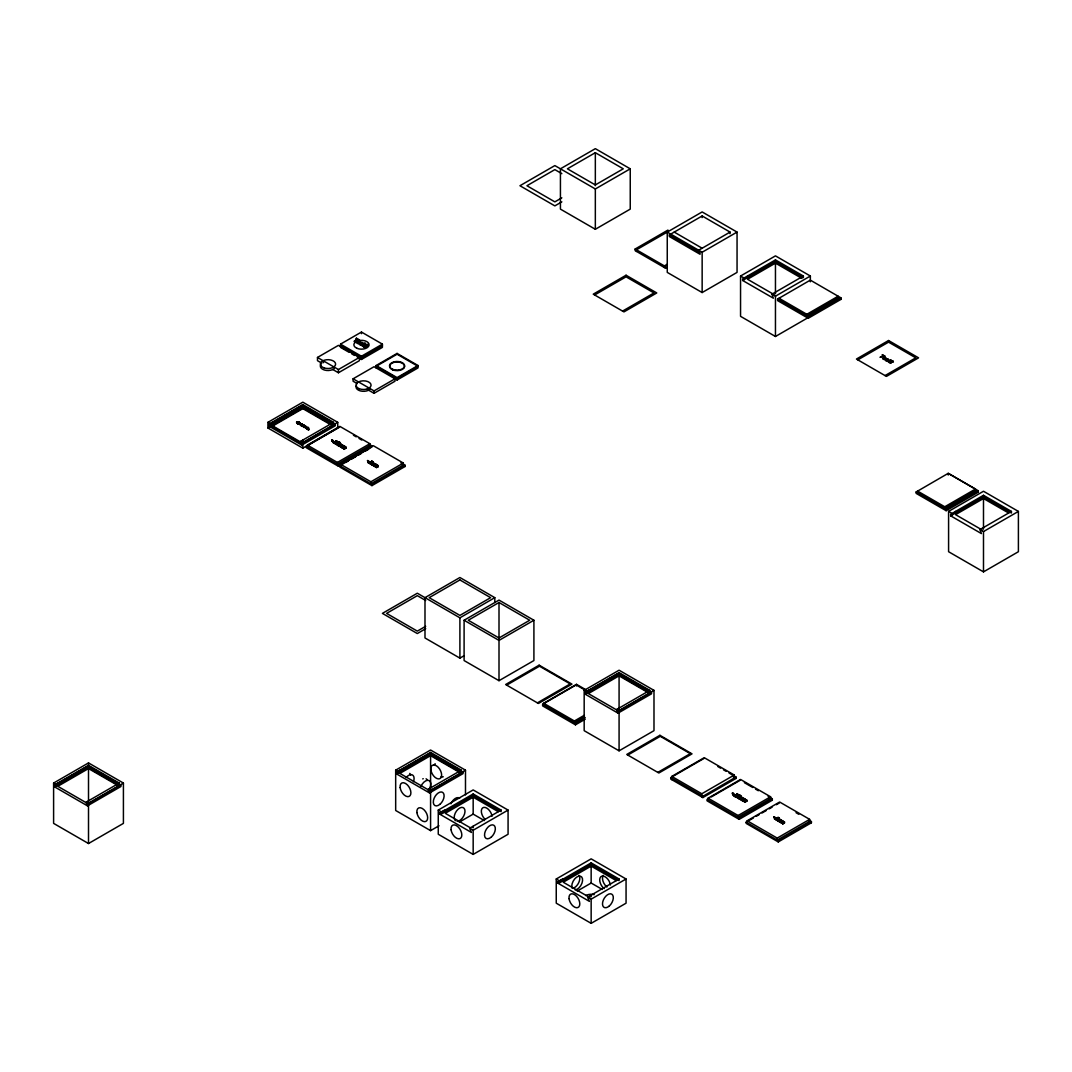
<?xml version="1.0" encoding="UTF-8"?>
<svg xmlns="http://www.w3.org/2000/svg" width="1072" height="1072" viewBox="0 0 1072 1072"><rect width="100%" height="100%" fill="white"/><g stroke="black" fill="none" stroke-linecap="round" stroke-linejoin="round"><path stroke-width="1.5" d="M359.951 342.558L359.683 343.965L361.894 344.192M359.951 341.754L358.262 341.311L359.669 342.129M885.633 358.236L883.944 357.834L885.593 358.41M361.398 344.728L360.514 344.849M361.371 344.621L361.331 344.554A5.28 3.042 0 0 0 361.09 344.3A10.559 6.097 0 0 1 360.808 344.005L361.947 344.474M342.732 446.073L340.923 447.225L340.561 446.207L342.517 445.63L340.561 446.207M346.176 448.056L343.991 449.007L345.439 447.359L345.867 448.337M743.459 799.149L741.275 799.297L741.275 800.101L744.316 798.573L745.509 800.034M746.889 800.328L744.718 802.084L746.903 801.106M338.444 444.264L336.742 444.518M739.171 797.34L737.509 797.635M360.179 343.254C359.08 345.104 359.549 341.874 360.232 343.898M359.897 341.914L358.262 342.115L359.911 342.692A1.809 1.045 0 0 0 359.455 340.963A1.809 1.045 0 0 0 356.936 341.888A1.809 1.045 0 0 0 359.361 342.893L359.321 343.643A1.809 1.045 0 0 1 356.936 342.692A1.809 1.045 0 0 1 359.455 341.767A1.809 1.045 0 0 1 360.018 343.455M375.146 464.176L373.311 465.704L375.776 464.806M375.146 464.98L374.061 463.493L375.187 463.801M378.202 465.878L376.339 467.446L378.228 466.655M781.488 820.442L781.501 821.219M784.53 822.157L782.64 823.752L784.53 822.961M336.648 443.272L334.719 442.883M336.648 444.076L338.229 443.781M737.362 796.349C736.518 794.794 735.807 798.694 733.998 795.893C732.859 792.677 734.052 796.349 733.101 795.37M737.362 797.166L737.523 796.201M892.976 361.666L890.577 361.961M371.421 462.541L371.341 463.801L372.748 463.05M371.394 463.372L372.962 462.528L373.927 463.841M777.656 818.901L777.696 820.08L779.049 819.356M777.723 819.651L779.438 818.954M359.683 343.857L360.071 345.01L361.894 344.996M369.907 462.287C368.996 464.323 373.083 462.273 371.796 461.416C374.182 461.871 373.391 464.122 371.086 464.417L370.992 463.613L371.394 464.605L373.498 463.506M369.907 463.091L370.014 462.179M776.208 818.579C776.208 820.147 780.121 817.574 776.356 819.075M776.208 819.397L776.329 818.485M300.709 423.989L300.723 424.767M306.016 427.112L303.979 427.406L303.805 426.509L304.997 425.812L305.976 427.782M357.793 341.553L357.713 342.437L359.723 343.415L359.723 342.611C357.003 340.199 356.775 343.938 359.321 343.643M299.544 423.641L300.669 423.534M299.544 424.445L300.669 424.338M304.89 426.736L306.016 426.629M304.89 427.54L305.868 427.353M340.132 444.867L338.015 445.55L340.159 443.513C340.306 446.448 341.07 441.677 338.832 442.254L337.868 442.615A1.394 0.804 0 0 1 338.846 443.647A1.394 0.804 0 0 1 336.903 444.076A1.394 0.804 0 0 1 336.38 442.91C339.221 440.418 335.536 441.932 335.456 440.833M337.104 442.414L338.886 441.878L340.36 442.723M336.394 442.91L336.742 443.714M738.179 795.732L738.005 795.022M738.139 794.955C736.223 791.27 738.193 796.161 735.848 794.888A2.787 1.608 0 0 0 734.28 794.942M737.804 795.518L735.848 795.705M302.894 426.616L302.21 424.204C300.562 423.788 300.843 426.83 301.018 424.901M361.974 344.849C364.467 343.187 362.832 344.862 364.775 343.214L365.458 344.112L364.574 344.621L365.458 343.308M361.974 345.666L363.81 344.568M887.656 361.385L891.14 359.83L888.447 361.385M369.652 462.005L369.518 463.519L371.301 463.814M340.816 445.403L339.288 446.287L340.682 444.679L340.682 445.483M344.206 446.609L342.732 448.27L345.492 447.707M344.206 447.413L342.732 448.27M741.529 797.675L740.002 799.364L742.775 798.801M741.476 798.506L740.002 799.364M744.973 799.658L743.445 801.347L746.206 800.784M744.973 800.462L744.839 799.739M887.576 360.715C886.316 362.215 884.052 358.597 885.914 360.42M775.954 818.311L776.074 820.013M373.471 464.323L372.198 465.06L372.198 464.256L374.624 463.761M376.5 465.261L375.227 466.802L377.652 466.307M376.513 466.052L375.227 466.802M779.8 819.812L778.5 821.366L781.488 820.911M780.925 820.067L779.733 819.852L779.8 820.616M783.257 821.902L781.528 823.108L782.828 821.554M341.981 446.193L342.102 445.443M746.273 800.516L746.889 800.905M746.139 801.253L746.072 800.476L744.718 801.28M744.866 800.529L743.445 801.347M342.383 445.577L342.437 446.354M345.827 447.56L343.991 448.203M746.541 800.637L746.541 801.441M782.935 821.862L782.935 822.666L784.516 822.653M741.395 798.56L741.355 797.756L742.775 797.983M780.805 821.326L780.362 819.799L781.488 820.107M595.335 152.693L567.41 168.813L595.335 184.933L623.261 168.813L595.335 152.693L595.335 185.67M561.835 197.838L554.854 201.871L526.928 185.737L554.854 169.617L561.835 173.651M561.835 201.871L554.854 205.891L519.947 185.737L554.854 165.584L595.335 188.967L630.242 168.813L630.242 209.12L595.335 229.274L560.428 209.12L560.428 168.813L595.335 148.66L630.242 168.813M321.68 363.086L317.486 360.674L317.486 357.445L338.43 345.358L359.375 357.445L359.375 360.674L338.43 372.761L332.843 369.532M348.909 352.206L340.521 347.368L340.521 344.139L361.465 332.052L382.409 344.139L382.409 347.368L361.465 359.455L357.284 357.043M357.432 339.878L356.279 338.404L359.455 340.574L357.901 340.146L354.363 341.646L357.432 339.06L354.363 341.646M356.279 339.208L359.455 340.574M354.363 340.842L357.901 339.328L359.455 339.757M362.751 344.862L365.003 344.072L362.751 345.666M363.823 344.206L365.458 344.112M364.976 346.015L364.145 347.301L364.976 346.015L363.462 345.144C364.721 348.145 373.002 342.946 363.864 344.916L363.864 345.72M364.279 345.157L365.378 345.787L366.946 344.876L365.378 346.591L364.279 345.157L366.946 344.876M364.145 346.497L366.276 346.31L366.276 347.114L365.405 347.06L365.378 345.787M365.874 347.341L365.807 346.028L368.058 344.728M364.145 347.301L365.405 347.06M368.058 345.532L366.276 347.114M317.486 357.445L338.43 369.532L359.375 357.445M340.521 344.139L361.465 356.239L382.409 344.139M382.409 345.76L361.465 357.847L340.521 345.76M267.92 422.341L302.827 402.188L337.734 422.341L337.734 427.983L302.827 448.136L267.92 427.983L267.92 422.341L270.023 423.547L302.827 404.6L333.539 422.341L333.539 423.949L302.827 406.221L270.023 425.155L268.965 424.552L268.965 426.16L301.781 445.108L335.295 425.758L335.295 424.15L301.781 443.5L301.781 445.108M268.965 424.552L302.478 405.203L332.441 422.502M268.965 426.16L302.478 406.824L332.441 424.11M267.92 427.983L302.827 407.829L330.752 423.949M357.284 383.642L353.09 381.23L353.09 378.805L374.034 366.718L397.069 380.011L418.013 367.924L418.013 365.512L397.069 353.412L376.125 365.512L376.125 367.924M301.433 442.495L272.114 425.557L272.114 426.375L302.827 408.633L330.752 424.753M397.069 354.216L376.125 366.316L397.069 378.403L418.013 366.316L397.069 354.216L397.069 353.412M298.86 422.087L297.346 422.77L298.86 422.087L298.914 423.36L297.761 423.829L299.289 422.328L299.289 423.145M298.86 422.891L297.346 423.574L298.807 423.025M297.761 423.829L298.914 423.36M300.374 424.177C299.838 426.522 301.232 421.979 299.678 423.118L300.535 424.901M298.981 423.721C298.874 425.463 298.311 422.087 300.334 422.931M299.678 423.922L300.334 423.748L298.941 424.365M300.843 424.793L302.197 424.016L303.604 426.214L302.947 424.874M300.843 425.597L302.438 424.82L302.438 425.624L301.634 424.539L302.947 425.437M303.604 426.214L303.322 424.659L301.969 426.254L302.197 424.016M302.13 425.544L303.121 424.968M302.867 425.638L303.912 425.035L302.706 426.348L303.912 425.035M301.969 426.254L303.724 425.329M303.148 425.946L303.322 424.659M305.882 427.192L306.056 428.251L304.997 425.812M303.805 426.509L305.788 426.08M303.805 427.313L304.997 426.616L304.716 425.463M305.627 426.978L304.716 426.267M306.9 427.969L308.106 427.46L308.629 429.912L307.57 429.483L307.476 427.487L308.468 429.189M307.061 428.063L308.106 427.46M306.9 428.773L308.106 428.264L307.061 428.867M353.09 378.805L374.034 390.905L394.978 378.805L394.978 381.23L374.034 393.317L367.053 389.283M376.125 365.512L397.069 377.599L418.013 365.512M300.736 442.897L300.736 441.275L333.539 422.341M635.133 249.026L665.846 266.754L665.846 268.375L635.133 250.634L635.133 249.026L667.95 230.078L667.95 231.686L636.527 249.749L636.527 251.438M300.736 441.275L302.827 442.495L337.734 422.341M667.253 232.088L702.147 211.934L737.054 232.088L737.054 272.395L702.147 292.549L667.253 272.395L667.253 232.088L702.147 252.242L737.054 232.088M669.343 234.915L700.056 252.644L700.056 254.265L669.343 236.523L669.343 234.915L702.147 215.968L730.072 232.088L730.072 233.709M307.369 446.93L307.369 445.108L339.824 426.375L369.853 443.701L369.853 445.51L337.385 464.256L337.385 462.447L369.853 443.701M368.795 444.103L371.595 445.711L371.595 447.131L338.43 466.266L306.324 447.734L306.324 446.314L339.476 427.179M331.65 440.043L333.124 440.471L332.762 441.49L331.65 440.043L332.762 440.686C333.178 445.148 332.119 438.957 333.271 442.816L335.576 443.741L334.129 442.093L335.576 443.741M331.65 440.847L333.124 441.289M333.204 441.49L332.374 441.49M333.271 442.012L335.523 442.924M594.638 294.974L626.061 276.831L653.987 292.951L622.564 311.094M337.868 442.615L337.868 443.419L340.481 443.701L338.886 442.682L337.077 443.393L336.983 442.495L337.077 443.393M338.015 444.746L340.132 444.063M338.015 445.55L340.481 444.505M339.288 445.483L342.048 444.907M339.288 446.287L342.048 445.711M340.561 447.024C342.879 443.634 344.635 447.748 343.589 445.496M343.563 446.85L341.459 447.533L343.563 446.046M343.924 445.684L344.795 446.153M341.459 447.533L343.924 446.488M342.732 447.466L345.492 446.89M343.991 449.007C346.899 448.887 343.71 445.429 346.162 447.024M667.307 264.221L664.452 265.869L664.452 267.558M730.072 232.088L698.663 250.232L698.663 251.84M306.324 446.314L338.43 464.859L371.595 445.711M340.869 466.467L340.869 464.457L373.337 445.711L403.353 463.05L403.353 465.06L370.899 483.807L370.899 481.784L403.353 463.05M400.915 462.849L405.109 465.261L405.109 466.467L371.944 485.616L339.824 467.07L339.824 465.864L342.718 464.203M345.599 462.541L348.48 460.88M351.361 459.205L355.69 456.712M358.571 455.051L361.452 453.376M365.78 450.883L368.661 449.222M367.508 460.652L368.808 461.027L368.487 462.019L367.508 460.652L368.513 462.93L367.817 460.464M368.513 462.93L368.513 461.71M368.875 461.911L368.152 461.911M368.152 462.729L368.875 462.729M370.952 461.737L370.952 462.541L373.244 462.689L371.85 461.898L370.255 462.528L371.85 461.094L373.136 461.844M372.198 465.06L374.517 464.203L373.311 465.704M375.776 465.61L374.101 466.159L375.991 464.27L376.446 466.106M376.272 464.431L376.955 464.792M374.101 466.159L375.991 465.074L377.652 465.503M376.031 465.395L375.991 464.27M375.227 465.998L376.955 465.596M376.339 466.642L378.202 466.36M376.339 467.446C378.751 467.365 375.977 464.323 378.202 465.543M339.824 465.864L371.944 484.41L405.109 465.261M807.564 317.942L775.458 336.487L740.551 316.334L740.551 276.027L775.458 255.873L810.365 276.027L810.325 281.789M740.551 276.027L744.035 278.037L775.458 259.906L803.384 276.027L803.384 277.635M744.035 278.037L744.035 279.658L742.641 278.854L742.641 280.462L775.458 261.514L801.977 276.831M801.977 278.439L775.458 263.122L747.532 279.256L774.064 294.572M742.641 280.462L773.354 298.19L771.961 294.17L803.384 276.027M771.961 294.17L775.458 296.18L810.365 276.027M777.589 299.075L810.325 280.127L840.957 297.869L840.957 299.383L808.221 318.277L777.589 300.589L777.589 299.075L808.221 316.763L840.957 297.869M806.827 314.297L838.157 296.207L838.157 297.869L806.827 315.959L806.827 314.297L778.982 298.217L778.982 299.879M53.6 783.069L88.507 762.916L123.414 783.069L123.414 823.376L88.507 843.53L53.6 823.376L53.6 783.069L55.69 784.289L88.507 765.341L119.22 783.069L119.22 784.691M119.22 783.069L86.417 802.017L86.417 803.625L87.462 804.241L120.962 784.892L120.962 786.5L87.462 805.849L54.645 786.902L54.645 785.294L88.159 765.944L119.541 784.061M54.645 785.294L55.69 785.897L88.507 766.949L117.826 783.887M54.645 786.902L88.159 767.552L116.687 784.034M117.826 785.495L88.507 768.57L57.794 786.299L88.507 804.04M86.417 802.017L88.507 803.223L123.414 783.069M857.828 359.857L888.554 342.129L915.783 357.847L885.057 375.575M425.691 626.289L417.316 631.127L386.603 613.385L417.316 595.657L425.691 600.494M425.691 628.701L417.316 633.539L382.409 613.385L417.316 593.231L459.901 617.82L494.808 597.667L494.808 602.504M464.096 620.246L499.003 600.092L533.91 620.246L533.91 660.553L499.003 680.693L464.096 660.553L464.096 620.246L499.003 640.399L533.91 620.246M499.003 602.504L468.276 620.246L499.003 637.974L529.715 620.246L499.003 602.504L499.003 638.751M494.808 597.667L459.901 577.513L424.994 597.667L424.994 637.974L459.901 658.128L464.096 655.716M506.681 685.129L539.484 666.194L570.21 683.923L537.394 702.87M438.957 825.802L430.582 830.639L395.675 810.486L395.675 770.178L430.582 750.025L465.489 770.178L465.489 794.888M395.675 770.178L397.779 771.384L430.582 752.437L461.295 770.178L461.295 771.786M461.295 770.178L428.492 789.126L428.492 790.734L429.537 791.337L463.05 771.987L463.05 773.609L429.537 792.945L396.72 774.011L396.72 772.389L430.234 753.053L461.617 771.17M396.72 772.389L397.779 772.992L430.582 754.058L459.901 770.982M396.72 774.011L430.234 754.661L458.762 771.13M459.901 772.59L430.582 755.666L399.869 773.408L430.582 791.136M543.678 704.88L543.678 703.272L576.495 684.325L586.263 689.966M585.218 719.191L575.45 724.833L542.633 705.885L542.633 704.277L576.146 684.928L584.696 689.872M948.238 475.043L948.238 473.328L978.254 490.762L978.254 492.169L946.147 510.701L916.131 493.375L916.131 491.968L948.238 473.328L975.466 489.046L975.466 490.762L944.754 508.49L944.754 506.775L975.466 489.046M584.173 690.368L619.08 670.214L653.987 690.368L653.987 730.675L619.08 750.829L584.173 730.675L584.173 690.368L586.263 691.587L619.08 672.64L649.793 690.368L649.793 691.989L619.08 674.248L586.263 693.195L585.218 692.592L585.218 694.2L618.035 713.148L651.535 693.798L651.535 692.19L618.035 711.527L616.976 710.924L616.976 709.316L649.793 690.368M585.218 692.592L618.732 673.243L648.681 690.542M585.218 694.2L618.732 674.851L648.681 692.15M648.399 692.793L619.08 675.856L588.354 693.597L617.686 710.522M428.492 789.126L430.582 790.332L465.489 770.178M543.678 703.272L574.391 721L584.387 715.238M584.387 716.846L574.391 722.622L574.391 721M542.633 704.277L575.45 723.225L585.218 717.583M916.131 491.968L946.147 509.294L978.254 490.762M948.586 511.411L983.493 491.257L1018.4 511.411L1018.4 551.718L983.493 571.872L948.586 551.718L948.586 511.411L952.083 513.434L983.493 495.291L1011.419 511.411L1011.419 513.019L983.493 496.899L950.676 515.846L950.676 514.238L952.083 515.042L952.083 513.434M438.26 810.084L473.167 789.93L508.074 810.084L508.074 834.257L473.167 854.411L438.26 834.257L438.26 810.084L441.758 812.094L473.167 793.963L501.093 810.084L501.093 811.692M1008.631 513.019L983.493 498.52L955.567 514.64L982.099 529.957M501.093 810.084L469.683 828.214L471.425 832.448L440.002 814.318L440.002 812.697L444.331 810.204M616.976 709.316L619.08 710.522L653.987 690.368M440.002 814.318L473.167 795.169L500.302 810.834M440.002 812.697L441.758 813.702L473.167 795.571L499.699 810.888M498.306 811.692L473.167 797.179L445.242 813.3L470.38 827.812M459.205 822.17L473.167 814.117L484.343 820.562M950.676 515.846L981.403 533.575L980.009 529.555L1011.419 511.411M980.009 529.555L983.493 531.565L1018.4 511.411M469.683 828.214L473.167 830.237L508.074 810.084M627.803 755.063L660.272 736.317L690.288 753.656L657.819 772.389M671.782 779.652L671.782 776.423L704.25 757.69L734.266 775.016L734.266 778.245M729.027 773.006L736.008 777.026L736.008 778.446L702.857 797.581L670.737 779.049L670.737 777.629L703.902 758.494M671.782 776.423L701.798 793.762L734.266 775.016M556.247 879L591.154 858.846L626.061 879L626.061 903.187L591.154 923.34L556.247 903.187L556.247 879L559.731 881.023L591.154 862.88L619.08 879L619.08 880.621L591.154 864.488L559.731 882.631L557.989 881.626L557.989 883.234L589.412 901.378L587.657 897.143L619.08 879M736.008 777.026L701.798 796.978L701.798 793.762M557.989 881.626L562.318 879.12M557.989 883.234L591.154 864.086L618.289 879.75M708.083 800.007L708.083 798.184L740.551 779.451L770.567 796.777L770.567 798.6L738.099 817.333L738.099 815.524L770.567 796.777M616.279 880.621L591.154 866.109L563.229 882.229L589.761 897.545M711.366 796.898L740.203 780.255M732.364 793.119L733.851 793.561L733.476 794.58L732.364 793.119L733.476 793.762L733.516 795.612M732.364 793.937L733.851 794.365M733.931 794.566L733.101 794.566M733.998 795.089L736.303 796.818M740.725 796.014L740.725 796.818L738.595 796.496L739.546 795.33L741.355 797.756M577.192 891.1L591.154 883.033L602.317 889.479M740.846 797.943L738.729 798.627L740.873 796.59M738.729 797.823L740.846 797.139M741.074 795.813L739.6 794.955L737.804 796.483L739.6 795.772L742.065 797.246M738.729 798.627L741.194 796.777M740.002 798.56L742.012 797.89M741.275 799.297L743.057 798.6M741.275 800.101C744.142 799.993 740.98 796.523 743.445 798.117M744.29 799.94L742.172 800.623L744.29 799.122M744.638 798.761L745.509 799.23M742.172 800.623L744.638 799.565M743.445 800.543L746.206 799.98M744.718 802.084L746.058 801.307M587.657 897.143L591.154 899.153L626.061 879M739.157 817.936L772.309 798.801L772.309 800.208L739.157 819.356L707.038 800.811L707.038 799.404L739.157 817.936L739.157 819.356M747.184 822.773L747.184 820.763L779.639 802.017L809.668 819.356L809.668 821.366L777.2 840.113L777.2 838.09L809.668 819.356M808.61 819.959L811.41 821.567L811.41 822.773L778.245 841.922L746.139 823.376L746.139 822.17L753.348 818.016M756.229 816.341L759.11 814.68M761.991 813.018L766.319 810.512M769.2 808.851L772.081 807.189M776.409 804.697L779.29 803.022M774.131 816.77L775.177 818.217L773.81 817.762L774.131 816.77L775.11 818.137M773.81 816.944L775.11 817.333M775.177 818.217L774.815 819.236L774.815 818.016M774.453 819.021L775.177 819.021M779.143 818.325L779.29 819.959L779.143 818.325L777.267 818.043M777.267 818.847L780.242 819.343M777.388 820.723L777.334 819.906L777.388 820.723L779.558 819.799M777.709 820.911L779.049 820.174M778.5 820.562L780.161 820M778.5 821.366L779.733 820.656M782.078 821.112L779.612 822.01L781.233 820.643M779.612 822.01C781.836 818.7 783.15 822.84 782.292 820.576M782.573 820.737L783.257 821.085M782.748 821.608L780.724 822.653L780.403 821.661L780.403 822.465L782.573 821.541M781.528 823.108L783.846 822.251L782.64 823.752M746.139 822.17L778.245 840.716L811.41 821.567M375.401 464.98L375.401 465.784M781.702 821.286L782.078 821.916M335.791 441.061L337.131 441.195M335.791 441.878L335.121 442.615L336.956 442.508M736.518 794.928L736.585 794.111L737.858 794.272M376.714 465.462L376.634 466.36M738.796 796.831L737.509 796.831M308.629 429.912L308.857 428.05M335.456 441.637L337.117 441.61M736.183 794.714L737.777 794.674M737.978 795.839L737.241 796A1.394 0.804 0 0 0 737.63 797.153A1.394 0.804 0 0 0 739.573 796.724A1.394 0.804 0 0 0 738.608 795.652M371.1 462.756L370.255 461.724M372.748 463.868L372.373 463.238M776.57 818.03L776.825 819.021L776.57 818.03L778.151 817.4L779.438 818.15M776.57 818.834L778.151 818.204L779.29 819.142M777.294 819.919L776.128 820.04L777.656 820.107M337.09 442.012L334.719 442.079M737.817 795.089L735.392 795.156M370.952 463.627L369.987 463.814M357.713 342.437L359.321 342.839M361.693 343.107L360.514 344.045M340.186 443.875L341.352 444.17M343.616 446.662L344.795 446.957M372.989 462.849L373.927 463.037M744.343 799.739L744.316 798.573M782.305 821.701L783.954 821.809M364.279 345.961L366.946 345.68M737.107 796.014L737.107 796.804A1.394 0.804 0 0 0 737.63 797.957A1.394 0.804 0 0 0 739.573 797.528A1.394 0.804 0 0 0 738.608 796.456M308.213 429.39L308.522 429.524M887.308 359.12L888.058 359.442M361.626 342.598L362.376 342.919M362.899 344.393A1.541 0.884 0 0 0 361.693 343.161L361.947 343.67M308.334 428.72L308.468 430.006M334.933 442.897L335.362 442.106M735.995 795.987L735.848 794.888M890.591 362.296L893.378 361.974L892.668 360.674M361.693 343.375L362.376 343.723M341.847 445.403L341.405 444.612L342.732 445.041M746.005 800.476L745.563 799.672L746.889 800.101M887.375 358.825L886.49 359.723A10.559 6.097 0 0 0 886.785 360.018A5.28 3.042 0 0 1 887.013 360.272L886.129 360.54M892.507 360.969L890.979 360.808L893.016 361.318M783.954 822.613L783.391 821.541L784.516 821.849M784.155 822.425L784.248 823.189M780.925 820.871L779.92 820.12M298.056 422.06L297.869 422.783M374.624 464.565L373.605 463.814M838.17 297.775L840.957 299.383M674.221 232.088L702.147 248.222M885.418 359.133L883.167 358.396L885.003 359.361M889.412 362.296L891.113 363.287L888.407 362.189M975.399 490.52L978.254 492.169M944.754 506.775L917.525 491.056L917.525 492.772M356.279 338.404L357.432 339.06M363.462 345.948L364.976 346.819M351.696 353.814L354.484 355.435M353.438 435.232L356.239 436.853M359.026 438.461L361.813 440.069M368.795 445.51L371.595 447.131M402.308 464.859L405.109 466.467M299.289 422.328L299.101 423.252M374.101 465.355L374.423 466.347M303.604 425.41L301.795 424.445L302.438 425.624M299.798 423.681L300.535 424.097M302.947 425.678L303.724 426.133M307.476 428.304L307.838 427.42M297.761 423.025L297.936 423.922M307.369 445.108L337.385 462.447M340.869 464.457L370.899 481.784M272.114 426.375L302.827 444.103M717.865 766.547L720.652 768.168M723.439 769.776L726.24 771.384M744.383 782.667L752.772 787.505M755.559 789.126L758.346 790.734M768.128 796.375L772.309 798.801M796.054 812.697L798.841 814.318M733.221 776.825L736.008 778.446M769.522 798.6L772.309 800.208M808.61 821.165L811.41 822.773M708.083 798.184L738.099 815.524M747.184 820.763L777.2 838.09M670.737 777.629L702.857 796.174L702.857 797.581M340.789 444.987L340.896 445.778M305.734 428.076L305.627 426.174M737.804 795.665L737.804 796.483M297.426 421.912L297.346 423.574M361.398 343.884L361.358 343.777A5.28 3.042 0 0 0 361.09 343.496A10.559 6.097 0 0 1 360.808 343.201L361.693 342.303A1.541 0.884 0 0 1 362.899 343.576M371.917 462.233L371.85 461.094M983.493 495.291L983.493 496.899M983.493 498.52L983.493 529.153M983.493 531.565L983.493 571.872M955.567 511.411L955.567 513.019M946.147 509.294L946.147 510.701M808.221 316.763L808.221 318.277M782.962 823.135L782.962 823.939M781.85 822.492L781.85 823.296M779.934 821.393L779.934 822.197M778.821 820.75L778.821 821.554M778.687 819.531L778.687 820.348M778.245 840.716L778.245 841.922M778.151 817.4L778.098 818.526M775.458 259.906L775.458 261.514M775.458 263.122L775.458 293.755M775.458 296.18L775.458 336.487M774.788 817.521L774.815 819.236M747.532 276.027L747.532 277.635M745.053 800.034L745.053 800.838M745.08 801.481L745.08 802.298M743.646 799.377L743.646 800.181M743.807 800.757L743.807 801.561M742.534 800.02L742.534 800.824M741.61 798.05L741.61 798.854M741.636 799.498L741.636 800.302M740.377 798.774L740.377 799.578M740.203 797.394L740.203 798.198M739.6 794.955L739.6 795.772M739.546 795.33L739.546 796.134M739.104 798.037L739.104 798.841M735.955 796.215L735.955 797.019M732.725 792.918L732.725 793.722M702.147 215.968L702.147 217.589M702.147 252.242L702.147 292.549M670.737 234.111L670.737 235.719M619.08 672.64L619.08 674.248M619.08 675.856L619.08 709.718M619.08 710.522L619.08 750.829M618.732 673.243L618.732 674.851M618.035 711.527L618.035 713.148M595.335 188.967L595.335 229.274M591.154 862.88L591.154 864.488M591.154 866.109L591.154 883.033M591.154 895.12L591.154 896.741M591.154 899.153L591.154 923.34M588.354 690.368L588.354 691.989M586.263 691.587L586.263 693.195M576.495 684.325L576.495 685.933M575.45 723.225L575.45 724.833M563.229 879L563.229 880.621M559.731 881.023L559.731 882.631M499.003 640.399L499.003 680.693M473.167 793.963L473.167 795.571M473.167 797.179L473.167 814.117M473.167 826.204L473.167 827.812M473.167 830.237L473.167 854.411M459.901 617.82L459.901 658.128M445.242 810.084L445.242 811.692M441.758 812.094L441.758 813.702M430.582 752.437L430.582 754.058M430.582 755.666L430.582 789.528M430.582 790.332L430.582 830.639M430.234 753.053L430.234 754.661M429.537 791.337L429.537 792.945M399.869 770.178L399.869 771.786M397.779 771.384L397.779 772.992M397.069 377.599L397.069 380.011M377.947 466.079L377.947 466.883M376.647 466.829L376.647 467.633M375.535 466.186L375.535 466.99M374.034 390.905L374.034 393.317M373.632 465.087L373.632 465.891M373.418 463.546L373.418 464.364M372.828 462.019L372.828 462.823M372.52 464.444L372.52 465.248M371.944 484.41L371.944 485.616M367.709 344.527L367.709 345.331M364.775 343.214L364.775 344.018M364.668 344.259L364.668 345.063M364.574 346.738L364.574 347.542M364.239 344.018L364.239 344.822M364.145 343.576L364.145 344.38M361.465 332.052L361.465 333.66M361.465 356.239L361.465 359.455M359.053 339.998L359.053 340.802M358.932 342.544L358.932 343.348M358.222 341.338L358.222 342.142M357.901 339.328L357.901 340.146M356.695 338.162L356.695 338.966M354.819 341.11L354.819 341.914M344.34 446.957L344.34 447.761M344.353 448.404L344.353 449.208M344.112 446.662L344.112 447.466M343.094 447.681L343.094 448.485M342.933 446.3L342.933 447.104M341.821 446.944L341.821 447.748M340.923 446.421L340.923 447.225M340.012 442.924L340.012 443.741M339.65 445.684L339.65 446.501M339.489 444.317L339.489 445.121M338.886 441.878L338.832 443.058M338.43 369.532L338.43 372.761M338.377 444.96L338.377 445.764M338.43 464.859L338.43 466.266M336.809 443.111L336.809 443.915M335.228 443.138L335.228 443.942M332.012 439.828L332.012 440.646M306.592 427.42L306.592 428.237M306.485 427.313L306.418 428.344M305.306 426.696L305.306 427.5M303.979 426.602L303.979 427.406M302.827 404.6L302.827 406.221M302.827 407.829L302.827 408.633M302.827 440.069L302.827 441.691M302.827 442.495L302.827 448.136M302.478 405.203L302.478 406.824M300.16 422.837L300.16 423.641M299.946 423.601L299.946 424.405M298.699 421.993L298.699 422.797M297.507 422.864L297.507 423.681M272.114 422.341L272.114 423.949M270.023 423.547L270.023 425.155M88.507 762.916L88.507 767.86M88.507 768.57L88.507 802.419M88.507 803.223L88.507 843.53M88.159 765.944L88.159 767.552M87.462 804.241L87.462 805.849M57.794 783.069L57.794 784.691M55.69 784.289L55.69 785.897M585.741 895.576A7.651 4.422 0 0 1 594.196 894.651M606.926 887A7.651 4.422 60 0 1 603.375 875.382M604.126 888.608A7.651 4.422 60 0 1 599.717 879.536A7.651 4.422 60 0 1 604.782 876.601A7.651 4.422 60 0 1 610.437 884.963M578.92 875.382A7.651 4.422 -60 0 1 578.746 882.618A7.651 4.422 -60 0 1 572.904 888.286M572.153 888.232A7.651 4.422 -60 0 1 576.508 877.231A7.651 4.422 -60 0 1 582.552 880.715A7.651 4.422 -60 0 1 575.195 889.988M455.399 820.696A7.651 4.422 -60 0 1 458.025 809.266A7.651 4.422 -60 0 1 464.98 811.799A7.651 4.422 -60 0 1 457.114 821.326M485.254 819.477A7.651 4.422 60 0 1 481.368 810.459A7.651 4.422 60 0 1 486.581 808.007A7.651 4.422 60 0 1 492.061 816.274M443.218 776.731A7.651 4.422 60 0 1 440.887 776.972M434.2 765.381A7.651 4.422 60 0 1 435.192 763.746M450.923 803.786A7.651 4.422 -60 0 1 459.66 798.225M409.692 773.408A7.651 4.422 -60 0 1 410.697 775.056M406.194 777.495A7.651 4.422 -60 0 1 412.506 774.989A7.651 4.422 -60 0 1 413.484 781.702M426.08 778.795A7.651 4.422 -60 0 1 427.058 779.773M422.743 778.915A7.651 4.422 -60 0 1 423.239 778.714M420.907 786.459A7.651 4.422 -60 0 1 429.256 780.63A7.651 4.422 -60 0 1 428.398 790.774M734.28 795.746A2.787 1.608 0 0 1 735.807 795.772M337.894 443.379A1.394 0.804 0 0 1 338.846 444.451A1.394 0.804 0 0 1 336.903 444.88A1.394 0.804 0 0 1 336.38 443.714M333.553 442.669A2.787 1.608 0 0 1 335.08 442.696M333.553 441.852A2.787 1.608 0 0 1 335.08 441.892M369.773 389.431A7.531 4.342 0 0 1 360.259 390.878A7.531 4.342 0 0 1 356.386 385.652M334.263 368.607A7.651 4.422 0 0 1 324.253 369.974A7.651 4.422 0 0 1 320.943 364.359M323.061 362.725A7.651 4.422 0 0 1 323.623 362.47M356.065 342.638A7.651 4.422 0 0 1 356.574 342.37M885.043 359.415A1.809 1.045 0 0 1 882.618 358.41A1.809 1.045 0 0 1 885.137 357.485A1.809 1.045 0 0 1 885.7 359.174M887.375 358.879A1.541 0.884 0 0 1 888.581 360.112M888.728 362.014A3.283 1.903 0 0 1 890.537 362.055M362.859 345.305L362.537 346.363L362.859 345.305M307.101 429.041L306.9 427.473L307.101 429.041M626.061 275.223L593.245 294.17L623.958 311.898L656.774 292.951L626.061 275.223M459.901 579.939L429.189 597.667L459.901 615.408L490.628 597.667L459.901 579.939M888.554 340.521L856.434 359.053L886.45 376.393L918.57 357.847L888.554 340.521M882.377 354.685L883.114 355.596L880.045 357.365L883.583 355.864L885.137 356.293L882.377 354.685M539.136 665.176L505.636 684.526L538.439 703.473L571.952 684.124L539.136 665.176M659.91 735.312L626.758 754.46L658.865 773.006L692.03 753.857L659.91 735.312M362.805 343.563L362.805 344.367L362.805 343.563M296.663 421.859L296.663 422.663L296.663 421.859M609.311 905.987A7.651 4.422 -60 0 0 611.737 894.142A7.651 4.422 -60 0 0 602.678 902.168A7.651 4.422 -60 0 0 609.311 905.987M569.058 898.671A7.651 4.422 60 0 0 577.808 907.582A7.651 4.422 60 0 0 576.334 896.045A7.651 4.422 60 0 0 569.058 898.671M491.324 837.071A7.651 4.422 -60 0 0 493.75 825.212A7.651 4.422 -60 0 0 484.705 833.239A7.651 4.422 -60 0 0 491.324 837.071M451.071 829.741A7.651 4.422 60 0 0 459.821 838.666A7.651 4.422 60 0 0 458.347 827.128A7.651 4.422 60 0 0 451.071 829.741M430.877 769.843A7.651 4.422 60 0 0 439.627 778.754A7.651 4.422 60 0 0 438.153 767.217A7.651 4.422 60 0 0 430.877 769.843M400.151 787.572A7.651 4.422 60 0 0 408.901 796.496A7.651 4.422 60 0 0 407.427 784.959A7.651 4.422 60 0 0 400.151 787.572M416.914 812.563A7.651 4.422 60 0 0 425.664 821.487A7.651 4.422 60 0 0 424.19 809.95A7.651 4.422 60 0 0 416.914 812.563M440.096 804.174A7.651 4.422 -60 0 0 442.522 792.315A7.651 4.422 -60 0 0 433.477 800.342A7.651 4.422 -60 0 0 440.096 804.174M392.66 369.827A7.531 4.342 0 0 0 404.559 366.758A7.531 4.342 0 0 0 394 362.349A7.531 4.342 0 0 0 392.66 369.827M392.66 369.331A7.531 4.342 0 0 0 404.559 366.262A7.531 4.342 0 0 0 394 361.84A7.531 4.342 0 0 0 392.66 369.331M359.147 388.68A7.531 4.342 0 0 0 371.046 385.598A7.531 4.342 0 0 0 360.5 381.19A7.531 4.342 0 0 0 359.147 388.68M324.133 367.924A7.651 4.422 0 0 0 335.616 364.091A7.651 4.422 0 0 0 324.133 360.272A7.651 4.422 0 0 0 324.133 367.924M356.976 348.32A7.651 4.422 0 0 0 369.076 345.211A7.651 4.422 0 0 0 358.343 340.722A7.651 4.422 0 0 0 356.976 348.32"/></g></svg>
